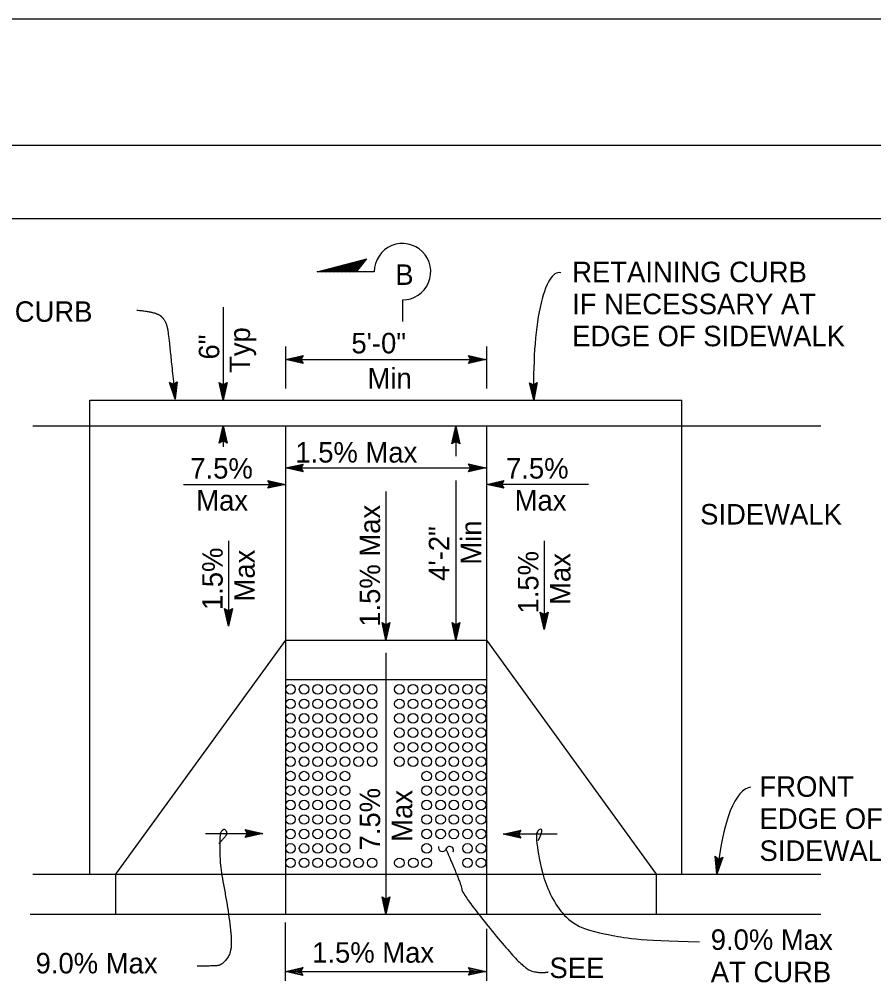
# Model space of a CAD drawing. Extents: x -893 to 867, y -474 to 712.
# Drawn here: x -504 to -212.4, y 382.7 to 712 of the extents above; entities that cross this region are included whole.
import ezdxf

# ---------------------------------------------------------------- set-up
doc = ezdxf.new("R2010")
doc.units = 0
for name, color, linetype in [('border_PLOTTING-ELEMENTS', 7, 'Continuous'), ('border_rw_22x34_Cut_Lines', 7, 'Continuous'), ('border_SHEET', 7, 'Continuous'), ('pp_PRESENTATION', 7, 'Continuous'), ('rd_HMA-DIKE', 7, 'Continuous'), ('rd_HMA-DIKE-anno', 7, 'Continuous')]:
    doc.layers.add(name, color=color, linetype=linetype)

msp = doc.modelspace()

# ---------------------------------------------------------------- linework, layer by layer
at = {"layer": 'border_PLOTTING-ELEMENTS'}
for points in [[(-893.45, -474.04), (866.55, -474.04), (866.55, 711.96), (-893.45, 711.96)], [(-863.45, 668.96), (836.55, 668.96), (836.55, -431.04), (-863.45, -431.04)]]:
    msp.add_lwpolyline(points, close=True, dxfattribs=at)
at = {"layer": 'border_rw_22x34_Cut_Lines'}
msp.add_lwpolyline([(-863.45, 668.96), (836.55, 668.96), (836.55, -431.04), (-863.45, -431.04)], close=True, dxfattribs=at)
at = {"layer": 'border_SHEET'}
msp.add_line((-813.45, 643.96), (811.55, 643.96), dxfattribs=at)
at = {"layer": 'pp_PRESENTATION'}
for p, q in [((-402.38, 625.77), (-385.33, 630.12)), ((-400.98, 625.77), (-385.69, 629.66)), ((-399.58, 625.77), (-386.06, 629.21)), ((-388.85, 625.77), (-385.33, 630.12)), ((-382.85, 625.77), (-402.38, 625.77)), ((-398.18, 625.77), (-386.42, 628.76)), ((-396.77, 625.77), (-386.79, 628.31)), ((-395.37, 625.77), (-387.15, 627.86)), ((-393.97, 625.77), (-387.52, 627.41)), ((-392.57, 625.77), (-387.88, 626.96)), ((-391.16, 625.77), (-388.25, 626.51)), ((-389.76, 625.77), (-388.61, 626.06)), ((-373.2, 616.12), (-373.2, 608.79))]:
    msp.add_line(p, q, dxfattribs=at)
msp.add_arc((-373.2, 625.77), 9.64, 269.9995, 180, dxfattribs=at)
at = {"layer": 'rd_HMA-DIKE'}
for p, q in [((-479.9, 581.93), (-277.83, 581.93)), ((-479.9, 420.05), (-479.9, 581.93)), ((-277.83, 420.05), (-277.83, 581.93)), ((-499.32, 573.19), (-230.43, 573.19)), ((-413.13, 573.19), (-413.13, 406.37)), ((-344.59, 573.19), (-344.59, 406.37)), ((-413.13, 500.01), (-471.15, 420.05)), ((-413.13, 500.01), (-344.59, 500.01)), ((-344.59, 500.01), (-286.58, 420.05)), ((-413.13, 486.53), (-375.89, 486.53)), ((-375.89, 486.53), (-344.59, 486.53)), ((-499.32, 420.05), (-230.43, 420.05)), ((-471.15, 420.05), (-471.15, 406.37)), ((-286.58, 420.05), (-286.58, 406.37)), ((-500.32, 406.37), (-230.43, 406.37))]:
    msp.add_line(p, q, dxfattribs=at)
for centre in [(-411.43, 483.16), (-406.78, 483.16), (-402.14, 483.16), (-397.49, 483.16), (-392.84, 483.16), (-388.2, 483.16), (-383.55, 483.16), (-374.26, 483.16), (-369.62, 483.16), (-364.97, 483.16), (-360.21, 483.16), (-355.68, 483.16), (-351.03, 483.16), (-346.39, 483.16), (-411.43, 478.22), (-406.78, 478.22), (-402.14, 478.22), (-397.49, 478.22), (-392.84, 478.22), (-388.2, 478.22), (-383.55, 478.22), (-374.26, 478.22), (-369.62, 478.22), (-364.97, 478.22), (-360.21, 478.22), (-355.68, 478.22), (-351.03, 478.22), (-346.39, 478.22), (-411.43, 473.29), (-406.78, 473.29), (-402.14, 473.29), (-397.49, 473.29), (-392.84, 473.29), (-388.2, 473.29), (-383.55, 473.29), (-374.26, 473.29), (-369.62, 473.29), (-364.97, 473.29), (-360.21, 473.29), (-355.68, 473.29), (-351.03, 473.29), (-346.39, 473.29), (-411.43, 468.35), (-406.78, 468.35), (-402.14, 468.35), (-397.49, 468.35), (-392.84, 468.35), (-388.2, 468.35), (-383.55, 468.35), (-374.26, 468.35), (-369.62, 468.35), (-364.97, 468.35), (-360.21, 468.35), (-355.68, 468.35), (-351.03, 468.35), (-346.39, 468.35), (-411.43, 463.41), (-406.78, 463.41), (-402.14, 463.41), (-397.49, 463.41), (-392.84, 463.41), (-388.2, 463.41), (-383.55, 463.41), (-374.26, 463.41), (-369.62, 463.41), (-364.97, 463.41), (-360.21, 463.41), (-355.68, 463.41), (-351.03, 463.41), (-346.39, 463.41), (-411.43, 458.48), (-406.78, 458.48), (-402.14, 458.48), (-397.49, 458.48), (-392.84, 458.48), (-388.2, 458.48), (-383.55, 458.48), (-374.26, 458.48), (-369.62, 458.48), (-364.97, 458.48), (-360.21, 458.48), (-355.68, 458.48), (-351.03, 458.48), (-346.39, 458.48), (-411.43, 453.54), (-406.78, 453.54), (-402.14, 453.54), (-397.49, 453.54), (-392.84, 453.54), (-364.97, 453.54), (-360.21, 453.54), (-355.68, 453.54), (-351.03, 453.54), (-346.39, 453.54), (-411.43, 448.61), (-406.78, 448.61), (-402.14, 448.61), (-397.49, 448.61), (-392.84, 448.61), (-364.97, 448.61), (-360.21, 448.61), (-355.68, 448.61), (-351.03, 448.61), (-346.39, 448.61), (-411.43, 443.67), (-406.78, 443.67), (-402.14, 443.67), (-397.49, 443.67), (-392.84, 443.67), (-364.97, 443.67), (-360.21, 443.67), (-355.68, 443.67), (-351.03, 443.67), (-346.39, 443.67), (-411.43, 438.73), (-406.78, 438.73), (-402.14, 438.73), (-397.49, 438.73), (-392.84, 438.73), (-364.97, 438.73), (-360.21, 438.73), (-355.68, 438.73), (-351.03, 438.73), (-346.39, 438.73), (-411.43, 433.8), (-406.78, 433.8), (-402.14, 433.8), (-397.49, 433.8), (-392.84, 433.8), (-364.97, 433.8), (-360.21, 433.8), (-355.68, 433.8), (-351.03, 433.8), (-346.39, 433.8), (-411.43, 428.86), (-406.78, 428.86), (-402.14, 428.86), (-397.49, 428.86), (-392.84, 428.86), (-364.97, 428.86), (-351.03, 428.86), (-346.39, 428.86), (-411.43, 423.93), (-406.78, 423.93), (-402.14, 423.93), (-397.49, 423.93), (-392.84, 423.93), (-388.2, 423.93), (-383.55, 423.93), (-374.26, 423.93), (-369.5, 423.93), (-364.97, 423.93), (-351.03, 423.93), (-346.39, 423.93)]:
    msp.add_circle(centre, 1.64, dxfattribs=at)
at = {"layer": 'rd_HMA-DIKE-anno'}
for p, q in [((-434.42, 613.71), (-434.42, 581.93)), ((-413.13, 600.28), (-413.13, 585.87)), ((-344.59, 600.28), (-344.59, 585.87)), ((-413.13, 595.8), (-407.13, 597.13)), ((-413.13, 595.8), (-407.13, 597.13)), ((-411.74, 595.8), (-407.37, 596.77)), ((-411.74, 595.8), (-407.37, 596.77)), ((-410.37, 595.79), (-407.55, 596.42)), ((-410.37, 595.79), (-407.55, 596.42)), ((-408.99, 595.79), (-407.78, 596.06)), ((-408.99, 595.79), (-407.78, 596.06)), ((-407.13, 597.13), (-407.93, 595.8)), ((-407.13, 597.13), (-407.93, 595.8)), ((-407.13, 597.13), (-407.13, 597.13)), ((-407.13, 597.13), (-407.13, 597.13)), ((-349.93, 595.8), (-350.73, 597.14)), ((-350.73, 597.14), (-350.73, 597.14)), ((-350.73, 597.14), (-344.73, 595.8)), ((-350.52, 596.78), (-346.11, 595.8)), ((-350.28, 596.42), (-347.5, 595.8)), ((-350.11, 596.07), (-348.88, 595.8)), ((-413.13, 595.8), (-344.73, 595.8)), ((-407.13, 594.46), (-413.13, 595.8)), ((-413.13, 595.8), (-413.13, 595.8)), ((-407.13, 594.46), (-413.13, 595.8)), ((-413.13, 595.8), (-413.13, 595.8)), ((-407.35, 594.81), (-411.75, 595.8)), ((-407.35, 594.81), (-411.75, 595.8)), ((-407.59, 595.17), (-410.37, 595.79)), ((-407.59, 595.17), (-410.37, 595.79)), ((-407.76, 595.52), (-408.99, 595.79)), ((-407.76, 595.52), (-408.99, 595.79)), ((-407.93, 595.8), (-407.13, 594.46)), ((-407.93, 595.8), (-407.13, 594.46)), ((-407.13, 594.46), (-407.13, 594.46)), ((-407.13, 594.46), (-407.13, 594.46)), ((-344.73, 595.8), (-350.73, 594.47)), ((-350.73, 594.47), (-349.93, 595.8)), ((-350.73, 594.47), (-350.73, 594.47)), ((-346.13, 595.79), (-350.5, 594.83)), ((-347.5, 595.8), (-350.32, 595.17)), ((-348.88, 595.8), (-350.09, 595.53)), ((-344.73, 595.8), (-344.73, 595.8)), ((-434.42, 581.93), (-435.75, 587.93)), ((-435.75, 587.93), (-435.75, 587.93)), ((-435.75, 587.93), (-434.42, 587.13)), ((-434.42, 583.32), (-435.39, 587.69)), ((-434.42, 584.69), (-435.04, 587.52)), ((-434.41, 586.07), (-434.68, 587.28)), ((-434.42, 587.13), (-433.08, 587.93)), ((-433.08, 587.93), (-434.42, 581.93)), ((-433.43, 587.71), (-434.42, 583.31)), ((-433.79, 587.48), (-434.42, 584.69)), ((-434.14, 587.3), (-434.41, 586.07)), ((-433.08, 587.93), (-433.08, 587.93)), ((-328.36, 581.93), (-329.88, 587.88)), ((-329.88, 587.88), (-329.88, 587.88)), ((-329.88, 587.88), (-328.53, 587.13)), ((-328.41, 583.32), (-329.52, 587.66)), ((-328.45, 584.69), (-329.16, 587.49)), ((-328.49, 586.07), (-328.8, 587.27)), ((-328.53, 587.13), (-327.22, 587.97)), ((-328.26, 587.31), (-328.49, 586.07)), ((-327.92, 587.5), (-328.45, 584.69)), ((-327.56, 587.74), (-328.4, 583.31)), ((-327.22, 587.97), (-328.36, 581.93)), ((-327.22, 587.97), (-327.22, 587.97)), ((-434.42, 581.93), (-434.42, 581.93)), ((-328.36, 581.93), (-328.36, 581.93)), ((-435.76, 567.19), (-434.42, 573.19)), ((-434.42, 573.19), (-434.42, 565.96)), ((-434.42, 573.19), (-434.42, 573.19)), ((-434.42, 573.19), (-433.09, 567.19)), ((-356.32, 566.99), (-354.98, 572.99)), ((-354.98, 572.99), (-354.98, 562.78)), ((-354.98, 572.99), (-354.98, 572.99)), ((-354.98, 572.99), (-353.65, 566.99)), ((-435.4, 567.41), (-434.42, 571.81)), ((-435.04, 567.64), (-434.42, 570.43)), ((-434.42, 570.43), (-433.79, 567.61)), ((-434.41, 571.8), (-433.45, 567.43)), ((-355.96, 567.2), (-354.98, 571.61)), ((-355.6, 567.44), (-354.98, 570.22)), ((-354.98, 570.22), (-354.35, 567.4)), ((-354.97, 571.59), (-354.01, 567.22)), ((-434.42, 567.99), (-435.76, 567.19)), ((-435.76, 567.19), (-435.76, 567.19)), ((-434.7, 567.82), (-434.42, 569.05)), ((-434.42, 569.05), (-434.15, 567.84)), ((-433.09, 567.19), (-434.42, 567.99)), ((-433.09, 567.19), (-433.09, 567.19)), ((-354.98, 567.79), (-356.32, 566.99)), ((-356.32, 566.99), (-356.32, 566.99)), ((-355.25, 567.61), (-354.98, 568.84)), ((-354.98, 568.84), (-354.71, 567.63)), ((-353.65, 566.99), (-354.98, 567.79)), ((-353.65, 566.99), (-353.65, 566.99)), ((-413.13, 558.78), (-407.13, 560.11)), ((-407.13, 560.11), (-407.93, 558.78)), ((-407.13, 560.11), (-407.13, 560.11)), ((-349.93, 558.78), (-350.73, 560.12)), ((-350.73, 560.12), (-350.73, 560.12)), ((-350.73, 560.12), (-344.73, 558.78)), ((-413.13, 558.78), (-344.73, 558.78)), ((-407.13, 557.44), (-413.13, 558.78)), ((-413.13, 558.78), (-413.13, 558.78)), ((-407.35, 557.79), (-411.75, 558.78)), ((-411.74, 558.78), (-407.37, 559.75)), ((-410.37, 558.78), (-407.55, 559.4)), ((-407.59, 558.15), (-410.37, 558.78)), ((-408.99, 558.77), (-407.78, 559.04)), ((-407.76, 558.5), (-408.99, 558.77)), ((-407.93, 558.78), (-407.13, 557.44)), ((-407.13, 557.44), (-407.13, 557.44)), ((-344.73, 558.78), (-350.73, 557.45)), ((-350.73, 557.45), (-349.93, 558.78)), ((-350.73, 557.45), (-350.73, 557.45)), ((-350.52, 559.76), (-346.11, 558.78)), ((-346.13, 558.77), (-350.5, 557.81)), ((-347.5, 558.78), (-350.32, 558.15)), ((-350.28, 559.4), (-347.5, 558.78)), ((-350.11, 559.06), (-348.88, 558.78)), ((-348.88, 558.78), (-350.09, 558.51)), ((-344.73, 558.78), (-344.73, 558.78)), ((-418.33, 553.16), (-419.13, 554.5)), ((-419.13, 554.5), (-419.13, 554.5)), ((-419.13, 554.5), (-413.13, 553.16)), ((-418.92, 554.15), (-414.51, 553.17)), ((-418.68, 553.79), (-415.9, 553.17)), ((-418.51, 553.44), (-417.28, 553.17)), ((-354.98, 554.49), (-354.98, 500.01)), ((-344.59, 553.16), (-338.59, 554.49)), ((-343.2, 553.17), (-338.83, 554.14)), ((-341.83, 553.16), (-339.01, 553.79)), ((-340.45, 553.16), (-339.24, 553.43)), ((-338.59, 554.49), (-339.39, 553.16)), ((-338.59, 554.49), (-338.59, 554.49)), ((-447.96, 553.16), (-413.13, 553.16)), ((-413.13, 553.16), (-419.13, 551.84)), ((-419.13, 551.84), (-418.33, 553.16)), ((-419.13, 551.84), (-419.13, 551.84)), ((-414.53, 553.16), (-418.9, 552.19)), ((-415.9, 553.17), (-418.72, 552.54)), ((-417.28, 553.17), (-418.49, 552.9)), ((-413.13, 553.16), (-413.13, 553.16)), ((-378.86, 550.74), (-378.86, 500.01)), ((-309.67, 553.16), (-344.59, 553.16)), ((-338.59, 551.83), (-344.59, 553.16)), ((-344.59, 553.16), (-344.59, 553.16)), ((-338.81, 552.18), (-343.21, 553.16)), ((-339.04, 552.54), (-341.83, 553.16)), ((-339.22, 552.89), (-340.45, 553.16)), ((-339.39, 553.16), (-338.59, 551.83)), ((-338.59, 551.83), (-338.59, 551.83)), ((-432.61, 533.83), (-432.61, 504.77)), ((-324.85, 533.83), (-324.85, 503.57)), ((-432.61, 504.77), (-433.94, 510.77)), ((-433.94, 510.77), (-433.94, 510.77)), ((-433.94, 510.77), (-432.61, 509.97)), ((-432.61, 506.16), (-433.58, 510.53)), ((-432.61, 509.97), (-431.27, 510.77)), ((-431.27, 510.77), (-432.61, 504.77)), ((-431.62, 510.55), (-432.61, 506.15)), ((-431.27, 510.77), (-431.27, 510.77)), ((-432.6, 507.53), (-433.23, 510.36)), ((-432.6, 508.91), (-432.87, 510.12)), ((-431.98, 510.32), (-432.6, 507.53)), ((-432.33, 510.14), (-432.6, 508.91)), ((-324.85, 503.57), (-326.18, 509.57)), ((-326.18, 509.57), (-326.18, 509.57)), ((-326.18, 509.57), (-324.85, 508.77)), ((-324.85, 504.96), (-325.82, 509.33)), ((-324.84, 506.33), (-325.47, 509.16)), ((-324.84, 507.71), (-325.11, 508.92)), ((-324.85, 508.77), (-323.51, 509.57)), ((-323.51, 509.57), (-324.85, 503.57)), ((-323.86, 509.35), (-324.85, 504.95)), ((-324.22, 509.12), (-324.84, 506.33)), ((-324.57, 508.94), (-324.84, 507.71)), ((-323.51, 509.57), (-323.51, 509.57)), ((-432.61, 504.77), (-432.61, 504.77)), ((-378.86, 500.01), (-380.19, 506.01)), ((-380.19, 506.01), (-380.19, 506.01)), ((-380.19, 506.01), (-378.86, 505.21)), ((-378.87, 501.4), (-379.84, 505.77)), ((-378.86, 502.77), (-379.49, 505.6)), ((-378.86, 504.15), (-379.13, 505.36)), ((-378.86, 505.21), (-377.52, 506.01)), ((-377.52, 506.01), (-378.86, 500.01)), ((-377.88, 505.79), (-378.86, 501.39)), ((-378.24, 505.56), (-378.86, 502.77)), ((-378.59, 505.38), (-378.86, 504.15)), ((-377.52, 506.01), (-377.52, 506.01)), ((-354.98, 500.01), (-356.31, 506.01)), ((-356.31, 506.01), (-356.31, 506.01)), ((-356.31, 506.01), (-354.98, 505.21)), ((-354.98, 501.4), (-355.95, 505.77)), ((-354.97, 502.77), (-355.6, 505.6)), ((-354.97, 504.15), (-355.24, 505.36)), ((-354.98, 505.21), (-353.64, 506.01)), ((-353.64, 506.01), (-354.98, 500.01)), ((-353.99, 505.79), (-354.98, 501.39)), ((-354.35, 505.56), (-354.97, 502.77)), ((-354.7, 505.38), (-354.97, 504.15)), ((-353.64, 506.01), (-353.64, 506.01)), ((-324.85, 503.57), (-324.85, 503.57)), ((-378.86, 500.01), (-378.86, 500.01)), ((-354.98, 500.01), (-354.98, 500.01)), ((-378.86, 495.58), (-378.86, 406.37)), ((-426.1, 433.95), (-426.9, 435.29)), ((-426.9, 435.29), (-426.9, 435.29)), ((-426.9, 435.29), (-420.9, 433.95)), ((-426.68, 434.93), (-422.28, 433.95)), ((-338.8, 433.72), (-332.8, 435.05)), ((-337.41, 433.72), (-333.04, 434.69)), ((-332.8, 435.05), (-333.6, 433.72)), ((-332.8, 435.05), (-332.8, 435.05)), ((-440.4, 433.95), (-420.9, 433.95)), ((-420.9, 433.95), (-426.9, 432.62)), ((-426.9, 432.62), (-426.1, 433.95)), ((-426.9, 432.62), (-426.9, 432.62)), ((-422.29, 433.94), (-426.66, 432.98)), ((-423.66, 433.95), (-426.49, 433.32)), ((-426.45, 434.57), (-423.66, 433.95)), ((-426.27, 434.22), (-425.04, 433.95)), ((-425.04, 433.95), (-426.25, 433.68)), ((-420.9, 433.95), (-420.9, 433.95)), ((-320.47, 433.72), (-338.8, 433.72)), ((-332.8, 432.38), (-338.8, 433.72)), ((-338.8, 433.72), (-338.8, 433.72)), ((-333.02, 432.73), (-337.42, 433.72)), ((-336.04, 433.71), (-333.21, 434.34)), ((-333.25, 433.09), (-336.04, 433.71)), ((-334.66, 433.71), (-333.45, 433.98)), ((-333.43, 433.44), (-334.66, 433.71)), ((-333.6, 433.72), (-332.8, 432.38)), ((-332.8, 432.38), (-332.8, 432.38)), ((-265.87, 420.05), (-266.55, 426.16)), ((-266.55, 426.16), (-266.55, 426.16)), ((-266.55, 426.16), (-265.31, 425.22)), ((-265.73, 421.43), (-266.22, 425.89)), ((-265.57, 422.8), (-265.89, 425.67)), ((-263.89, 425.87), (-265.87, 420.05)), ((-264.27, 425.69), (-265.72, 421.42)), ((-264.65, 425.5), (-265.57, 422.8)), ((-265.42, 424.17), (-265.56, 425.4)), ((-265.02, 425.36), (-265.42, 424.17)), ((-265.31, 425.22), (-263.89, 425.87)), ((-263.89, 425.87), (-263.89, 425.87)), ((-265.87, 420.05), (-265.87, 420.05)), ((-378.86, 406.37), (-380.19, 412.37)), ((-380.19, 412.37), (-380.19, 412.37)), ((-380.19, 412.37), (-378.86, 411.57)), ((-378.87, 407.76), (-379.84, 412.13)), ((-378.86, 409.13), (-379.49, 411.96)), ((-378.86, 410.51), (-379.13, 411.72)), ((-378.86, 411.57), (-377.52, 412.37)), ((-377.52, 412.37), (-378.86, 406.37)), ((-377.88, 412.15), (-378.86, 407.75)), ((-378.24, 411.92), (-378.86, 409.13)), ((-378.59, 411.74), (-378.86, 410.51)), ((-377.52, 412.37), (-377.52, 412.37)), ((-378.86, 406.37), (-378.86, 406.37)), ((-413.13, 383.6), (-413.13, 403.51)), ((-344.59, 401.34), (-344.59, 383.6)), ((-413.16, 386.83), (-344.76, 386.83))]:
    msp.add_line(p, q, dxfattribs=at)
for points in [[(-450.07, 588.21), (-450.78, 582.2), (-452.68, 587.95), (-452.31, 587.77), (-450.92, 583.57), (-450.39, 587.97), (-450.72, 587.73), (-451.05, 584.91), (-451.94, 587.6), (-451.58, 587.43), (-451.19, 586.26), (-451.04, 587.48), (-451.3, 587.3), (-452.68, 587.95), (-451.3, 587.3)], [(-407.26, 385.51), (-413.16, 386.83), (-407.26, 388.14), (-407.47, 387.79), (-411.79, 386.83), (-407.47, 385.86), (-407.67, 386.21), (-410.44, 386.83), (-407.68, 387.44), (-407.89, 387.09), (-409.08, 386.82), (-407.88, 386.56), (-408.04, 386.83), (-407.26, 388.14), (-408.04, 386.83)], [(-350.67, 388.15), (-344.76, 386.83), (-350.67, 385.52), (-350.46, 385.87), (-346.13, 386.82), (-350.46, 387.8), (-350.25, 387.45), (-347.48, 386.83), (-350.25, 386.22), (-350.04, 386.57), (-348.84, 386.83), (-350.04, 387.1), (-349.88, 386.83), (-350.67, 385.52), (-349.88, 386.83)]]:
    msp.add_lwpolyline(points, close=True, dxfattribs=at)
for centre, start, end in [((-359.61, 429.12), 160.9148, 335.2297), ((-357.11, 428.14), 338.9762, 161.539)]:
    msp.add_arc(centre, 1.34, start, end, dxfattribs=at)
for centre, major_axis, ratio, start_param, end_param in [((-318.19, 581.62), (1.59, -43.85), 0.231391, 3.076564, 4.696886), ((-249.78, 378.97), (4.5, -70.78), 0.235421, 3.142375, 4.078392)]:
    msp.add_ellipse(centre, major_axis=major_axis, ratio=ratio, start_param=start_param, end_param=end_param, dxfattribs=at)
for points, degree in [([(-463.87, 612.62), (-457.19, 612.15), (-453.77, 608.73), (-452.92, 603.17), (-450.78, 582.2)], 2), ([(-435.94, 430.49), (-433.09, 433.34), (-433.09, 434.56), (-433.9, 435.37), (-434.31, 435.37), (-435.53, 434.15), (-435.53, 430.49), (-435.53, 422.78), (-432.69, 408.15), (-431.06, 393.94), (-434.72, 389.06), (-437.56, 388.66), (-443.25, 388.66)], 2), ([(-326.87, 431.54), (-325.37, 434.75), (-325.8, 435.6), (-326.44, 435.39), (-327.51, 434.32), (-327.51, 432.39), (-327.51, 431.33), (-325.37, 417.22), (-316.82, 402.04), (-302.26, 399.34), (-293.33, 397.41), (-271.89, 397.01)], 3), ([(-358.39, 428.56), (-352.96, 416.29), (-352.96, 413.42), (-332.27, 387.84), (-326.22, 386.16), (-323.53, 386.67)], 2)]:
    msp.add_open_spline(points, degree=degree, dxfattribs=at)

# ---------------------------------------------------------------- texts
at = {"layer": 'pp_PRESENTATION'}
msp.add_text('B', height=7, dxfattribs=at).set_placement((-375.67, 621.27))
at = {"layer": 'rd_HMA-DIKE-anno'}
for s, p in [('RETAINING CURB', (-315.29, 622.19)), ('IF NECESSARY AT', (-315.29, 611.25)), ('RETAINING CURB', (-559.11, 608.66)), ('EDGE OF SIDEWALK', (-315.29, 600.31)), ('5\'-0"', (-390.64, 597.88)), ('Min', (-385.14, 585.88)), ('1.5% Max', (-409.78, 560.6)), ('7.5%', (-445.63, 555.13)), ('7.5%', (-337.87, 555.13)), (' Max', (-446.2, 544.2)), ('Max', (-334.94, 544.2)), ('SIDEWALK', (-271.62, 539.45)), ('FRONT', (-251.37, 446.47)), ('EDGE OF', (-251.37, 435.53)), ('SIDEWALK', (-251.37, 424.59)), ('9.0% Max', (-268, 394.21)), ('1.5% Max', (-404.04, 389.83)), ('9.0% Max', (-498.43, 386.17)), ('SEE', (-323.05, 384.58)), ('AT CURB', (-268, 383.17))]:
    msp.add_text(s, height=7, dxfattribs=at).set_placement(p)
for s, p in [('Typ', (-425.24, 591.21)), ('6"', (-435.74, 595.78)), ('1.5% Max', (-380.83, 504.54)), ('Min', (-346.3, 525.73)), ('4\'-2"', (-357.23, 520.23)), ('1.5%', (-434.57, 510.24)), ('Max', (-423.64, 513.16)), ('1.5%', (-326.81, 509.07)), ('Max', (-315.88, 512)), ('7.5%', (-380.83, 428.17)), ('Max', (-369.9, 431.1))]:
    msp.add_text(s, height=7, rotation=90, dxfattribs=at).set_placement(p)

doc.saveas('drawing.dxf')
